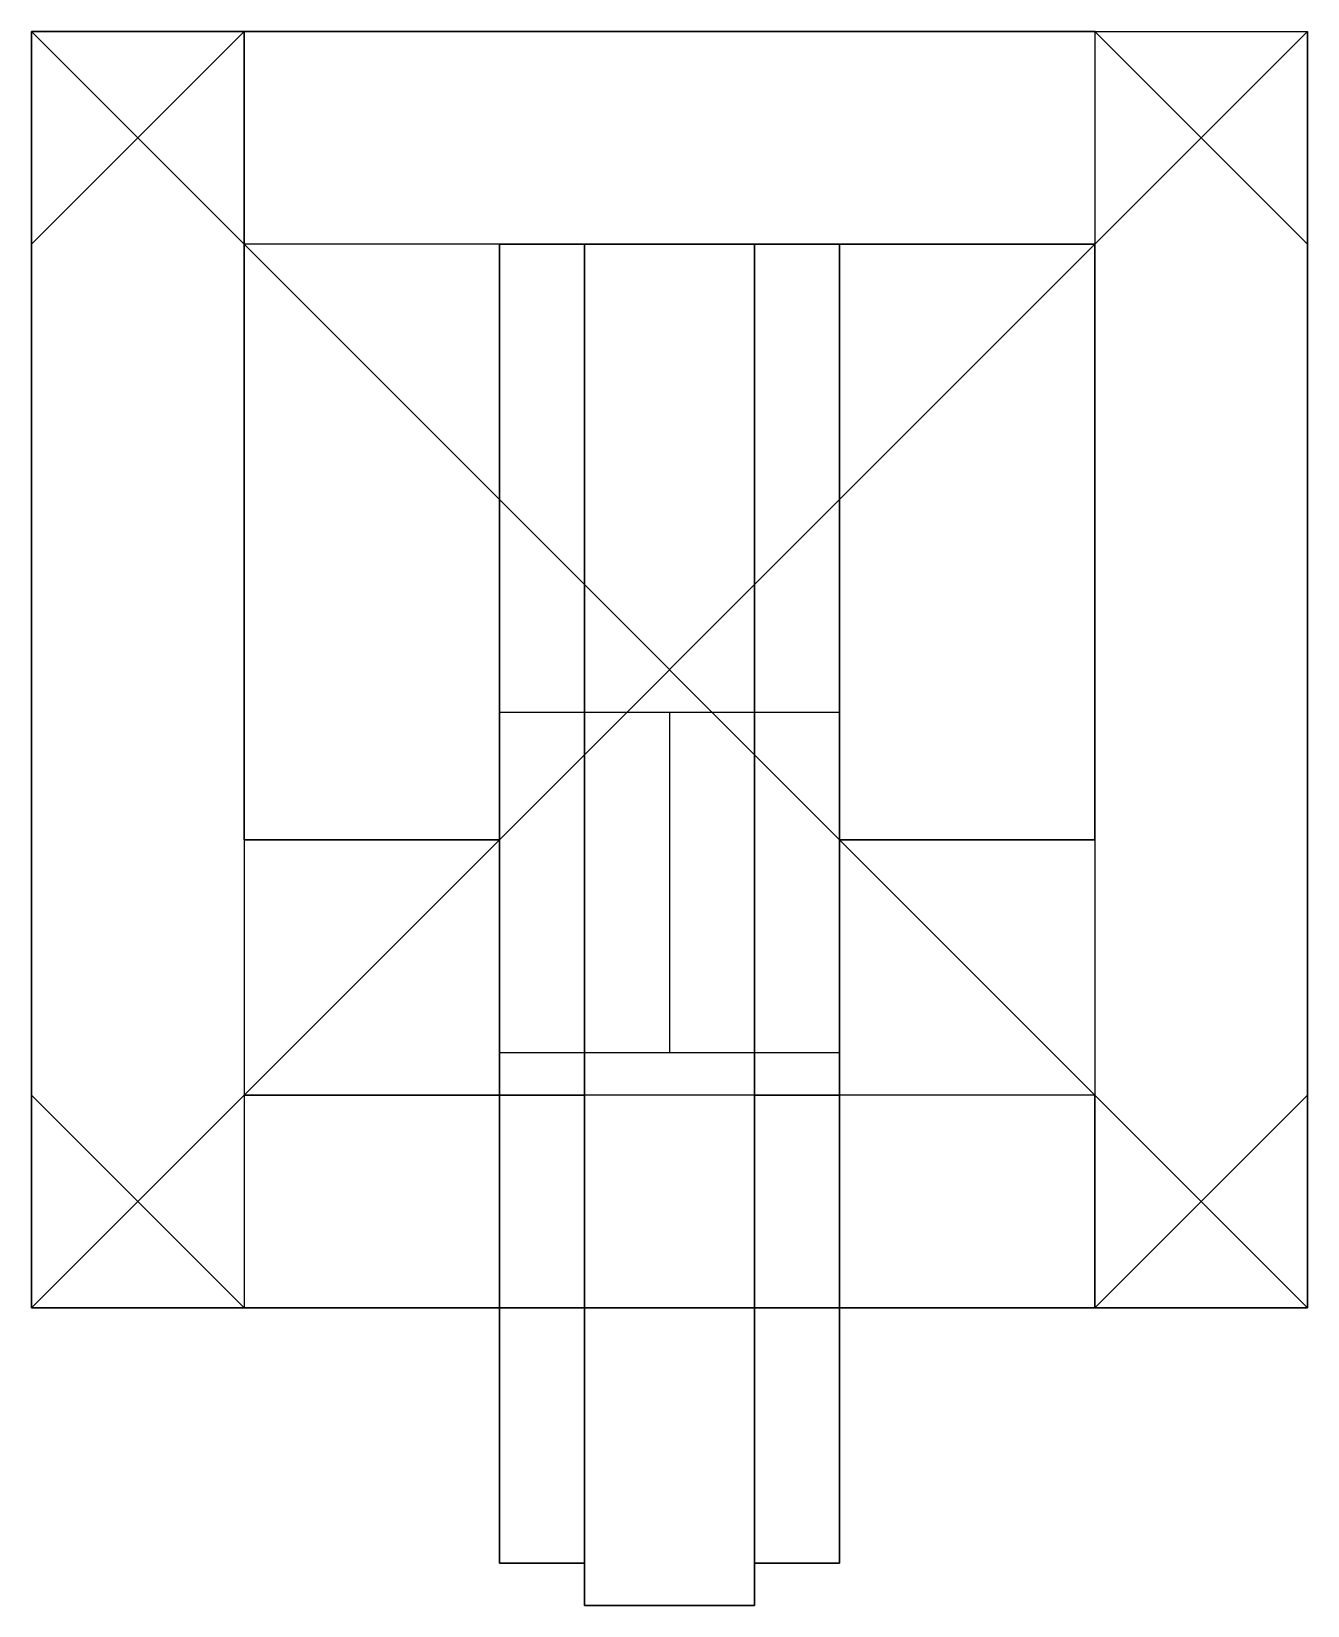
# Model space of a CAD drawing. Extents: x 103370 to 104870, y 26853 to 28703.
import ezdxf

# ---------------------------------------------------------------- set-up
doc = ezdxf.new("R2010")
doc.units = 0
doc.header["$LTSCALE"] = 200
doc.header["$MEASUREMENT"] = 0
for name, color, linetype in [('15COL', 15, 'CONTINUOUS'), ('5HAT', 5, 'CONTINUOUS'), ('DOL', 254, 'CONTINUOUS')]:
    doc.layers.add(name, color=color, linetype=linetype)

msp = doc.modelspace()

# ---------------------------------------------------------------- linework, layer by layer
at = {"layer": '15COL'}
for p, q in [((103919.7, 27902.7), (104319.7, 27902.7)), ((104119.7, 27902.7), (104119.7, 27502.7)), ((103919.7, 27502.7), (104319.7, 27502.7))]:
    msp.add_line(p, q, dxfattribs=at)
at = {"layer": '5HAT'}
for p, q in [((103369.7, 27202.7, -300), (104869.7, 28702.7, -300)), ((103369.7, 28702.7, -300), (104869.7, 27202.7, -300))]:
    msp.add_line(p, q, dxfattribs=at)
at = {"layer": '5HAT', "color": 153}
for p, q in [((103619.7, 27752.7, 4200), (103619.7, 28452.7, 4200)), ((104619.7, 28452.7, 4200), (103619.7, 28452.7, 4200)), ((104619.7, 27752.7, 4200), (104619.7, 28452.7, 4200)), ((103619.7, 27752.7, 4200), (103619.7, 27452.7, 4200)), ((103919.7, 27752.7, 4680), (103919.7, 27452.7, 4680)), ((104319.7, 27752.7, 4680), (104319.7, 27452.7, 4680)), ((104619.7, 27752.7, 4200), (104619.7, 27452.7, 4200)), ((103619.7, 27452.7, 4200), (103919.7, 27452.7, 4200)), ((104019.7, 27452.7, 4200), (103919.7, 27452.7, 4200)), ((104219.7, 27452.7, 4200), (104019.7, 27452.7, 4200)), ((104319.7, 27452.7, 4200), (104219.7, 27452.7, 4200)), ((104619.7, 27452.7, 4200), (104319.7, 27452.7, 4200))]:
    msp.add_line(p, q, dxfattribs=at)
for points in [[(103919.7, 27752.7, 4680), (103919.7, 28452.7, 4680), (103619.7, 28452.7, 4680), (103619.7, 27752.7, 4680)], [(104319.7, 27752.7, 4680), (104319.7, 28452.7, 4680), (104619.7, 28452.7, 4680), (104619.7, 27752.7, 4680)], [(103919.7, 27452.7, 5100), (103919.7, 27752.7, 5100), (103619.7, 27752.7, 5100), (103619.7, 27452.7, 5100)], [(104319.7, 27452.7, 5100), (104319.7, 27752.7, 5100), (104619.7, 27752.7, 5100), (104619.7, 27452.7, 5100)], [(104019.7, 26902.7, 4700), (104019.7, 27452.7, 4200), (104019.7, 27452.7, 4700)], [(104319.7, 26902.7, 4700), (104319.7, 27452.7, 4200), (104319.7, 27452.7, 4700)]]:
    msp.add_3dface(points, dxfattribs=at)
at = {"layer": '5HAT', "color": 151}
for points in [[(103919.7, 26902.7, 4700), (103919.7, 27452.7, 4200), (103919.7, 27452.7, 4700)], [(103919.7, 26902.7, 4700), (103919.7, 27452.7, 4200), (104019.7, 27452.7, 4200), (104019.7, 26902.7, 4700)], [(104219.7, 26902.7, 4700), (104219.7, 27452.7, 4200), (104219.7, 27452.7, 4700)], [(104219.7, 26902.7, 4700), (104219.7, 27452.7, 4200), (104319.7, 27452.7, 4200), (104319.7, 26902.7, 4700)]]:
    msp.add_3dface(points, dxfattribs=at)
at = {"layer": 'DOL', "color": 254}
for p, q in [((103619.7, 28702.7, 1150), (103369.7, 28452.7, 1150)), ((103369.7, 28702.7), (103369.7, 28452.7)), ((103619.7, 28702.7), (103369.7, 28702.7)), ((103369.7, 27202.7, -300), (103369.7, 28702.7, -300)), ((103619.7, 28702.7, -300), (103369.7, 28702.7, -300)), ((103619.7, 28702.7, 2450), (103369.7, 28452.7, 2450)), ((103619.7, 28702.7, 1150), (104619.7, 28702.7, 1150)), ((104619.7, 28702.7), (103619.7, 28702.7)), ((104619.7, 28702.7, -300), (103619.7, 28702.7, -300)), ((103619.7, 28702.7, 2450), (104619.7, 28702.7, 2450)), ((104619.7, 28702.7, 1150), (104869.7, 28452.7, 1150)), ((104619.7, 28702.7), (104869.7, 28702.7)), ((104619.7, 28702.7, -300), (104869.7, 28702.7, -300)), ((104619.7, 28702.7, 2450), (104869.7, 28452.7, 2450)), ((104869.7, 28702.7), (104869.7, 28452.7)), ((104869.7, 28702.7, -300), (104869.7, 27202.7, -300)), ((103369.7, 28452.7, 1150), (103369.7, 27452.7, 1150)), ((103369.7, 27202.7), (103369.7, 28452.7)), ((103369.7, 28452.7, 2450), (103369.7, 27452.7, 2450)), ((104869.7, 28452.7, 1150), (104869.7, 27452.7, 1150)), ((104869.7, 27202.7), (104869.7, 28452.7)), ((104869.7, 28452.7, 2450), (104869.7, 27452.7, 2450)), ((103619.7, 27202.7, 1150), (103369.7, 27452.7, 1150)), ((103619.7, 27202.7, 2450), (103369.7, 27452.7, 2450)), ((104619.7, 27202.7, 1150), (104869.7, 27452.7, 1150)), ((104619.7, 27202.7, 2450), (104869.7, 27452.7, 2450)), ((103619.7, 27202.7), (103369.7, 27202.7)), ((103619.7, 27202.7, -300), (103369.7, 27202.7, -300)), ((103619.7, 27202.7, 1150), (104619.7, 27202.7, 1150)), ((104619.7, 27202.7), (103619.7, 27202.7)), ((104619.7, 27202.7, -300), (103619.7, 27202.7, -300)), ((103619.7, 27202.7, 2450), (104619.7, 27202.7, 2450)), ((104619.7, 27202.7), (104869.7, 27202.7)), ((104619.7, 27202.7, -300), (104869.7, 27202.7, -300))]:
    msp.add_line(p, q, dxfattribs=at)
at = {"layer": 'DOL', "color": 43}
for p, q in [((103619.7, 28702.7, 500), (103369.7, 28452.7, 500)), ((103619.7, 28702.7, 3100), (103369.7, 28452.7, 3100)), ((103619.7, 28702.7, 3750), (103369.7, 28452.7, 3750)), ((103619.7, 28702.7, 1800), (103369.7, 28452.7, 1800)), ((103619.7, 28702.7, 500), (104619.7, 28702.7, 500)), ((103619.7, 28702.7, 3100), (104619.7, 28702.7, 3100)), ((103619.7, 28702.7, 3750), (104619.7, 28702.7, 3750)), ((103619.7, 28702.7, 1800), (104619.7, 28702.7, 1800)), ((104619.7, 28702.7, 500), (104869.7, 28452.7, 500)), ((104619.7, 28702.7, 3100), (104869.7, 28452.7, 3100)), ((104619.7, 28702.7, 3750), (104869.7, 28452.7, 3750)), ((104619.7, 28702.7, 1800), (104869.7, 28452.7, 1800)), ((103369.7, 28452.7, 500), (103369.7, 27452.7, 500)), ((103369.7, 28452.7, 3100), (103369.7, 27452.7, 3100)), ((103369.7, 28452.7, 3750), (103369.7, 27452.7, 3750)), ((103369.7, 28452.7, 1800), (103369.7, 27452.7, 1800)), ((104869.7, 28452.7, 500), (104869.7, 27452.7, 500)), ((104869.7, 28452.7, 3100), (104869.7, 27452.7, 3100)), ((104869.7, 28452.7, 3750), (104869.7, 27452.7, 3750)), ((104869.7, 28452.7, 1800), (104869.7, 27452.7, 1800)), ((103619.7, 27202.7, 500), (103369.7, 27452.7, 500)), ((103619.7, 27202.7, 3100), (103369.7, 27452.7, 3100)), ((103619.7, 27202.7, 3750), (103369.7, 27452.7, 3750)), ((103619.7, 27202.7, 1800), (103369.7, 27452.7, 1800)), ((104619.7, 27202.7, 500), (104869.7, 27452.7, 500)), ((104619.7, 27202.7, 3100), (104869.7, 27452.7, 3100)), ((104619.7, 27202.7, 3750), (104869.7, 27452.7, 3750)), ((104619.7, 27202.7, 1800), (104869.7, 27452.7, 1800)), ((103619.7, 27202.7, 500), (104619.7, 27202.7, 500)), ((103619.7, 27202.7, 3100), (104619.7, 27202.7, 3100)), ((103619.7, 27202.7, 3750), (104619.7, 27202.7, 3750)), ((103619.7, 27202.7, 1800), (104619.7, 27202.7, 1800))]:
    msp.add_line(p, q, dxfattribs=at)
at = {"layer": 'DOL'}
for p in [(103619.7, 28702.7, 500), (104619.7, 28702.7, 500), (104619.7, 28702.7, 500), (103619.7, 27202.7, 500), (104619.7, 27202.7, 500)]:
    msp.add_point(p, dxfattribs=at)
at = {"layer": 'DOL', "color": 254}
for points in [[(104619.7, 28702.7, 250), (104619.7, 28702.7, 500), (103619.7, 28702.7, 500), (103369.7, 28702.7, 250)], [(103369.7, 28452.7, 500), (103369.7, 28452.7, 500), (103369.7, 28702.7, 250), (103369.7, 28452.7, 250)], [(103619.7, 28702.7, 500), (103369.7, 28702.7, 250), (103369.7, 28452.7, 500)], [(104619.7, 28702.7, 500), (104869.7, 28702.7, 250), (104869.7, 28452.7, 500)], [(104869.7, 28452.7, 500), (104869.7, 28452.7, 500), (104869.7, 28702.7, 250), (104869.7, 28452.7, 250)], [(103369.7, 28452.7, 500), (103369.7, 27452.7, 500), (103369.7, 27202.7, 250), (103369.7, 28452.7, 250)], [(104869.7, 28452.7, 500), (104869.7, 27452.7, 500), (104869.7, 27202.7, 250), (104869.7, 28452.7, 250)], [(103619.7, 27202.7, 500), (103369.7, 27202.7, 250), (103369.7, 27452.7, 500)], [(104619.7, 27202.7, 500), (104869.7, 27202.7, 250), (104869.7, 27452.7, 500)], [(104869.7, 27202.7, 250), (104619.7, 27202.7, 500), (103619.7, 27202.7, 500), (103369.7, 27202.7, 250)]]:
    msp.add_3dface(points, dxfattribs=at)
at = {"layer": 'DOL'}
for points in [[(103619.7, 28702.7, 4200), (103619.7, 27202.7, 4200), (103369.7, 27452.7, 4200), (103369.7, 28452.7, 4200)], [(103619.7, 28702.7, 4200), (104619.7, 28702.7, 4200), (104619.7, 28452.7, 4200), (103619.7, 28452.7, 4200)], [(104619.7, 28702.7, 4200), (104619.7, 27202.7, 4200), (104869.7, 27452.7, 4200), (104869.7, 28452.7, 4200)], [(103619.7, 27452.7, 4200), (103619.7, 27202.7, 4200), (104619.7, 27202.7, 4200), (104619.7, 27452.7, 4200)]]:
    msp.add_3dface(points, dxfattribs=at)

# ---------------------------------------------------------------- meshes
at = {"layer": '5HAT', "color": 151}
mesh = msp.add_polymesh((6, 3), dxfattribs=at)
for k, corner in enumerate([(103919.7, 26902.7, 7050), (103919.7, 26902.7, 4700), (103919.7, 26902.7, 4700), (103919.7, 28452.7, 7050), (103919.7, 28452.7, 4700), (103919.7, 28452.7, 4700), (104019.7, 28452.7, 7050), (104019.7, 28452.7, 4700), (103919.7, 28452.7, 4700), (104019.7, 26902.7, 7050), (104019.7, 26902.7, 4700), (103919.7, 26902.7, 4700), (104019.7, 26902.7, 7050), (104019.7, 26902.7, 7050), (103919.7, 26902.7, 7050), (104019.7, 28452.7, 7050), (104019.7, 28452.7, 7050), (103919.7, 28452.7, 7050)]):
    mesh.set_mesh_vertex(divmod(k, 3), corner)
at = {"layer": '5HAT', "color": 163}
mesh = msp.add_polymesh((6, 3), dxfattribs=at)
for k, corner in enumerate([(104019.7, 26852.7, 7100), (104019.7, 26852.7, 4700), (104019.7, 26852.7, 4700), (104019.7, 28452.7, 7100), (104019.7, 28452.7, 4700), (104019.7, 28452.7, 4700), (104219.7, 28452.7, 7100), (104219.7, 28452.7, 4700), (104019.7, 28452.7, 4700), (104219.7, 26852.7, 7100), (104219.7, 26852.7, 4700), (104019.7, 26852.7, 4700), (104219.7, 26852.7, 7100), (104219.7, 26852.7, 7100), (104019.7, 26852.7, 7100), (104219.7, 28452.7, 7100), (104219.7, 28452.7, 7100), (104019.7, 28452.7, 7100)]):
    mesh.set_mesh_vertex(divmod(k, 3), corner)
at = {"layer": '5HAT', "color": 151}
mesh = msp.add_polymesh((6, 3), dxfattribs=at)
for k, corner in enumerate([(104219.7, 26902.7, 7050), (104219.7, 26902.7, 4700), (104219.7, 26902.7, 4700), (104219.7, 28452.7, 7050), (104219.7, 28452.7, 4700), (104219.7, 28452.7, 4700), (104319.7, 28452.7, 7050), (104319.7, 28452.7, 4700), (104219.7, 28452.7, 4700), (104319.7, 26902.7, 7050), (104319.7, 26902.7, 4700), (104219.7, 26902.7, 4700), (104319.7, 26902.7, 7050), (104319.7, 26902.7, 7050), (104219.7, 26902.7, 7050), (104319.7, 28452.7, 7050), (104319.7, 28452.7, 7050), (104219.7, 28452.7, 7050)]):
    mesh.set_mesh_vertex(divmod(k, 3), corner)

doc.saveas('drawing.dxf')
